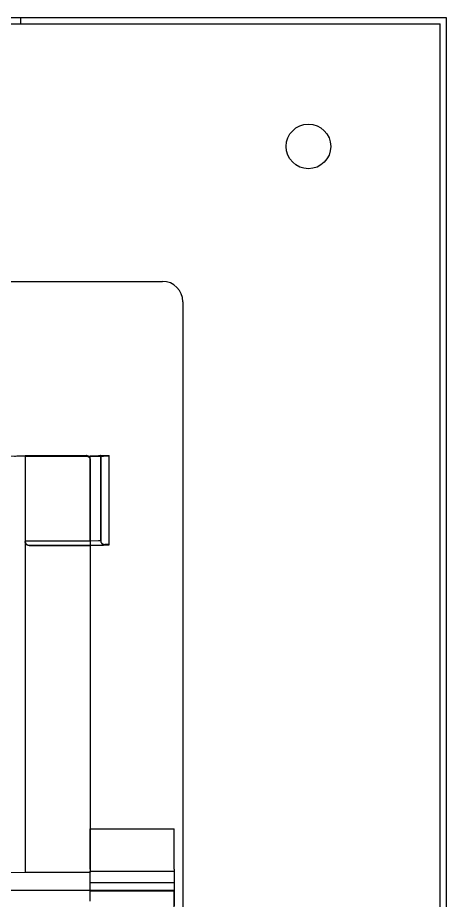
# Model space of a CAD drawing. Header units: millimetres. Extents: x 10366 to 13995, y 24552 to 29685.
# Drawn here: x 11945.5 to 12051.2, y 26417.5 to 26635 of the extents above; entities that cross this region are included whole.
import ezdxf

# ---------------------------------------------------------------- set-up
doc = ezdxf.new("R2010")
doc.units = ezdxf.units.MM
doc.header["$LTSCALE"] = 3
doc.layers.add('DomyÅ›lny', color=7, linetype='Continuous')

msp = doc.modelspace()

# ---------------------------------------------------------------- linework, layer by layer
at = {"layer": 'DomyÅ›lny'}
for p, q in [((12051.24, 26635.02), (11721.24, 26635.02)), ((11722.74, 26633.52), (12049.74, 26633.52)), ((11946.24, 26635.02), (11946.24, 26633.52)), ((12049.74, 26306.52), (12049.74, 26633.52)), ((12051.24, 26305.02), (12051.24, 26635.02)), ((11791.24, 26570.02), (11981.24, 26570.02)), ((11986.24, 26565.02), (11986.24, 26375.02)), ((11947.34, 26527.08), (11947.34, 26424.45)), ((11947.34, 26527.08), (11962.37, 26527.08)), ((11947.34, 26526.98), (11963.41, 26526.98)), ((11962.37, 26526.98), (11947.34, 26526.98)), ((11963.41, 26506), (11963.41, 26526.98)), ((11965.99, 26527.13), (11968.06, 26527.13)), ((11965.99, 26527.13), (11965.99, 26506.16)), ((11965.99, 26506.14), (11965.99, 26527.11)), ((11968.06, 26505.16), (11968.06, 26527.13)), ((11968.06, 26505.14), (11968.06, 26527.11)), ((11963.41, 26526.08), (11963.41, 26424.45)), ((11963.41, 26506), (11947.34, 26506)), ((11963.41, 26504.95), (11948.37, 26504.95)), ((11948.37, 26504.9), (11963.41, 26504.9)), ((11968.06, 26505.16), (11967.03, 26505.16)), ((11963.41, 26425.13), (11963.41, 26435.12)), ((11963.41, 26435.12), (11984.14, 26435.12)), ((11984.14, 26425.13), (11984.14, 26435.12)), ((11947.34, 26424.45), (11963.41, 26424.45)), ((11963.41, 26425.13), (11963.41, 26424.62)), ((11963.41, 26424.62), (11984.14, 26424.62)), ((11984.14, 26425.13), (11984.14, 26424.62)), ((11963.41, 26421.9), (11984.14, 26421.9)), ((11963.41, 26421.85), (11984.14, 26421.85)), ((11789.56, 26419.96), (11984.14, 26419.96)), ((11963.41, 26419.9), (11984.14, 26419.9)), ((11963.41, 26419.85), (11984.14, 26419.85))]:
    msp.add_line(p, q, dxfattribs=at)
for points in [[(11942.68, 26526.85, 0), (11942.68, 26526.85, 0), (11942.68, 26526.85, 0), (11942.68, 26526.85, 0), (11942.68, 26526.85, 0), (11942.68, 26526.85, 0), (11942.69, 26526.85, 0), (11942.69, 26526.86, 0), (11942.69, 26526.86, 0), (11942.7, 26526.87, 0), (11942.71, 26526.87, 0), (11942.74, 26526.88, 0), (11942.83, 26526.9, 0), (11943.14, 26526.95, 0), (11947.34, 26527.08, 0)], [(11947.34, 26526.98, 0), (11945.51, 26526.94, 0), (11944.94, 26526.89, 0), (11944.8, 26526.87, 0), (11944.78, 26526.86, 0), (11944.77, 26526.86, 0), (11944.76, 26526.85, 0), (11944.76, 26526.85, 0), (11944.76, 26526.85, 0), (11944.76, 26526.85, 0), (11944.76, 26526.85, 0), (11944.76, 26526.85, 0), (11944.76, 26526.85, 0), (11944.76, 26526.85, 0), (11944.76, 26526.85, 0)], [(11963.41, 26526.08, 0), (11963.4, 26526.17, 0), (11963.39, 26526.26, 0), (11963.37, 26526.36, 0), (11963.34, 26526.45, 0), (11963.29, 26526.54, 0), (11963.24, 26526.63, 0), (11963.18, 26526.71, 0), (11963.11, 26526.79, 0), (11963.03, 26526.86, 0), (11962.94, 26526.92, 0), (11962.85, 26526.97, 0), (11962.75, 26527.01, 0), (11962.66, 26527.04, 0), (11962.56, 26527.06, 0), (11962.47, 26527.08, 0), (11962.37, 26527.08, 0)], [(11962.37, 26526.98, 0), (11962.47, 26526.97, 0), (11962.56, 26526.96, 0), (11962.66, 26526.94, 0), (11962.75, 26526.91, 0), (11962.85, 26526.86, 0), (11962.94, 26526.81, 0), (11963.03, 26526.75, 0), (11963.11, 26526.68, 0), (11963.18, 26526.61, 0), (11963.24, 26526.52, 0), (11963.29, 26526.44, 0), (11963.34, 26526.34, 0), (11963.37, 26526.25, 0), (11963.39, 26526.16, 0), (11963.4, 26526.07, 0), (11963.41, 26525.98, 0)], [(11965.99, 26527.11, 0), (11965.99, 26527.11, 0), (11965.99, 26527.1, 0), (11965.99, 26527.1, 0), (11965.99, 26527.1, 0), (11965.99, 26527.1, 0), (11965.99, 26527.1, 0), (11965.99, 26527.1, 0), (11965.98, 26527.1, 0), (11965.98, 26527.09, 0), (11965.97, 26527.09, 0), (11965.95, 26527.08, 0), (11965.9, 26527.07, 0), (11965.44, 26527.03, 0), (11963.41, 26526.98, 0)], [(11963.41, 26526.87, 0), (11966.71, 26526.94, 0), (11967.71, 26527.02, 0), (11967.97, 26527.06, 0), (11968.01, 26527.07, 0), (11968.04, 26527.08, 0), (11968.05, 26527.09, 0), (11968.05, 26527.09, 0), (11968.06, 26527.1, 0), (11968.06, 26527.1, 0), (11968.06, 26527.1, 0), (11968.06, 26527.1, 0), (11968.06, 26527.1, 0), (11968.06, 26527.1, 0), (11968.06, 26527.11, 0), (11968.06, 26527.11, 0)], [(11947.34, 26506, 0), (11947.34, 26505.88, 0), (11947.37, 26505.76, 0), (11947.4, 26505.65, 0), (11947.45, 26505.55, 0), (11947.5, 26505.45, 0), (11947.57, 26505.36, 0), (11947.64, 26505.29, 0), (11947.71, 26505.22, 0), (11947.86, 26505.11, 0), (11948.03, 26505.03, 0), (11948.2, 26504.98, 0), (11948.37, 26504.95, 0)], [(11948.37, 26504.9, 0), (11948.28, 26504.91, 0), (11948.18, 26504.92, 0), (11948.09, 26504.94, 0), (11947.99, 26504.97, 0), (11947.9, 26505.01, 0), (11947.8, 26505.06, 0), (11947.72, 26505.12, 0), (11947.64, 26505.19, 0), (11947.57, 26505.27, 0), (11947.5, 26505.35, 0), (11947.45, 26505.44, 0), (11947.41, 26505.53, 0), (11947.38, 26505.63, 0), (11947.35, 26505.72, 0), (11947.34, 26505.81, 0), (11947.34, 26505.9, 0)], [(11965.99, 26506.14, 0), (11965.99, 26506.13, 0), (11965.99, 26506.13, 0), (11965.99, 26506.13, 0), (11965.99, 26506.13, 0), (11965.99, 26506.13, 0), (11965.99, 26506.13, 0), (11965.99, 26506.13, 0), (11965.98, 26506.13, 0), (11965.98, 26506.12, 0), (11965.97, 26506.12, 0), (11965.95, 26506.11, 0), (11965.9, 26506.1, 0), (11965.45, 26506.06, 0), (11963.41, 26506, 0)], [(11967.03, 26505.14, 0), (11967.03, 26505.14, 0), (11967.03, 26505.13, 0), (11967.03, 26505.13, 0), (11967.02, 26505.13, 0), (11967.02, 26505.13, 0), (11967.02, 26505.13, 0), (11967.02, 26505.13, 0), (11967.02, 26505.12, 0), (11967.01, 26505.12, 0), (11967, 26505.12, 0), (11966.98, 26505.11, 0), (11966.9, 26505.09, 0), (11966.27, 26505.03, 0), (11963.41, 26504.95, 0)], [(11963.41, 26504.9, 0), (11966.71, 26504.97, 0), (11967.71, 26505.05, 0), (11967.97, 26505.09, 0), (11968.01, 26505.1, 0), (11968.04, 26505.11, 0), (11968.05, 26505.12, 0), (11968.05, 26505.12, 0), (11968.06, 26505.13, 0), (11968.06, 26505.13, 0), (11968.06, 26505.13, 0), (11968.06, 26505.13, 0), (11968.06, 26505.13, 0), (11968.06, 26505.13, 0), (11968.06, 26505.14, 0), (11968.06, 26505.14, 0)], [(11965.99, 26506.16, 0), (11965.99, 26506.07, 0), (11966.01, 26505.98, 0), (11966.03, 26505.88, 0), (11966.06, 26505.79, 0), (11966.11, 26505.7, 0), (11966.16, 26505.61, 0), (11966.22, 26505.53, 0), (11966.29, 26505.45, 0), (11966.37, 26505.38, 0), (11966.46, 26505.32, 0), (11966.55, 26505.27, 0), (11966.64, 26505.23, 0), (11966.74, 26505.2, 0), (11966.84, 26505.18, 0), (11966.93, 26505.16, 0), (11967.03, 26505.16, 0)], [(11965.99, 26506.14, 0), (11965.99, 26506.05, 0), (11966.01, 26505.95, 0), (11966.03, 26505.86, 0), (11966.06, 26505.77, 0), (11966.11, 26505.68, 0), (11966.16, 26505.59, 0), (11966.22, 26505.51, 0), (11966.29, 26505.43, 0), (11966.37, 26505.36, 0), (11966.46, 26505.3, 0), (11966.55, 26505.25, 0), (11966.64, 26505.21, 0), (11966.74, 26505.18, 0), (11966.84, 26505.15, 0), (11966.93, 26505.14, 0), (11967.03, 26505.14, 0)], [(11942.68, 26424.21, 0), (11942.68, 26424.21, 0), (11942.68, 26424.21, 0), (11942.68, 26424.22, 0), (11942.68, 26424.22, 0), (11942.68, 26424.22, 0), (11942.69, 26424.22, 0), (11942.69, 26424.22, 0), (11942.69, 26424.23, 0), (11942.7, 26424.23, 0), (11942.72, 26424.24, 0), (11942.75, 26424.25, 0), (11942.85, 26424.27, 0), (11943.67, 26424.36, 0), (11947.34, 26424.45, 0)], [(11963.41, 26419.9, 0), (11963.41, 26419.94, 0), (11963.41, 26420.14, 0), (11963.41, 26421.06, 0), (11963.41, 26424.62, 0)], [(11984.14, 26424.62, 0), (11984.14, 26419.9, 0)], [(11963.41, 26417.23, 0), (11963.41, 26419.85, 0)], [(11984.14, 26412.99, 0), (11984.14, 26418.64, 0), (11984.14, 26419.96, 0), (11984.14, 26419.96, 0), (11984.14, 26419.96, 0), (11984.14, 26419.96, 0), (11984.14, 26419.96, 0), (11984.14, 26419.96, 0), (11984.14, 26419.96, 0), (11984.14, 26419.96, 0), (11984.14, 26419.96, 0), (11984.14, 26419.96, 0), (11984.14, 26419.96, 0), (11984.14, 26419.96, 0), (11984.14, 26419.96, 0), (11984.14, 26419.96, 0), (11984.14, 26419.96, 0), (11984.14, 26419.96, 0), (11984.14, 26419.94, 0), (11984.14, 26419.86, 0), (11984.14, 26419.5, 0), (11984.14, 26416.09, 0)]]:
    msp.add_polyline3d(points, dxfattribs=at)
msp.add_circle((12017.23, 26603.28), 5.5, dxfattribs=at)
msp.add_arc((11981.24, 26565.02), 5, 0, 90, dxfattribs=at)
msp.add_arc((11981.24, 26565.02), 5, 0, 90, dxfattribs=at)

doc.saveas('drawing.dxf')
